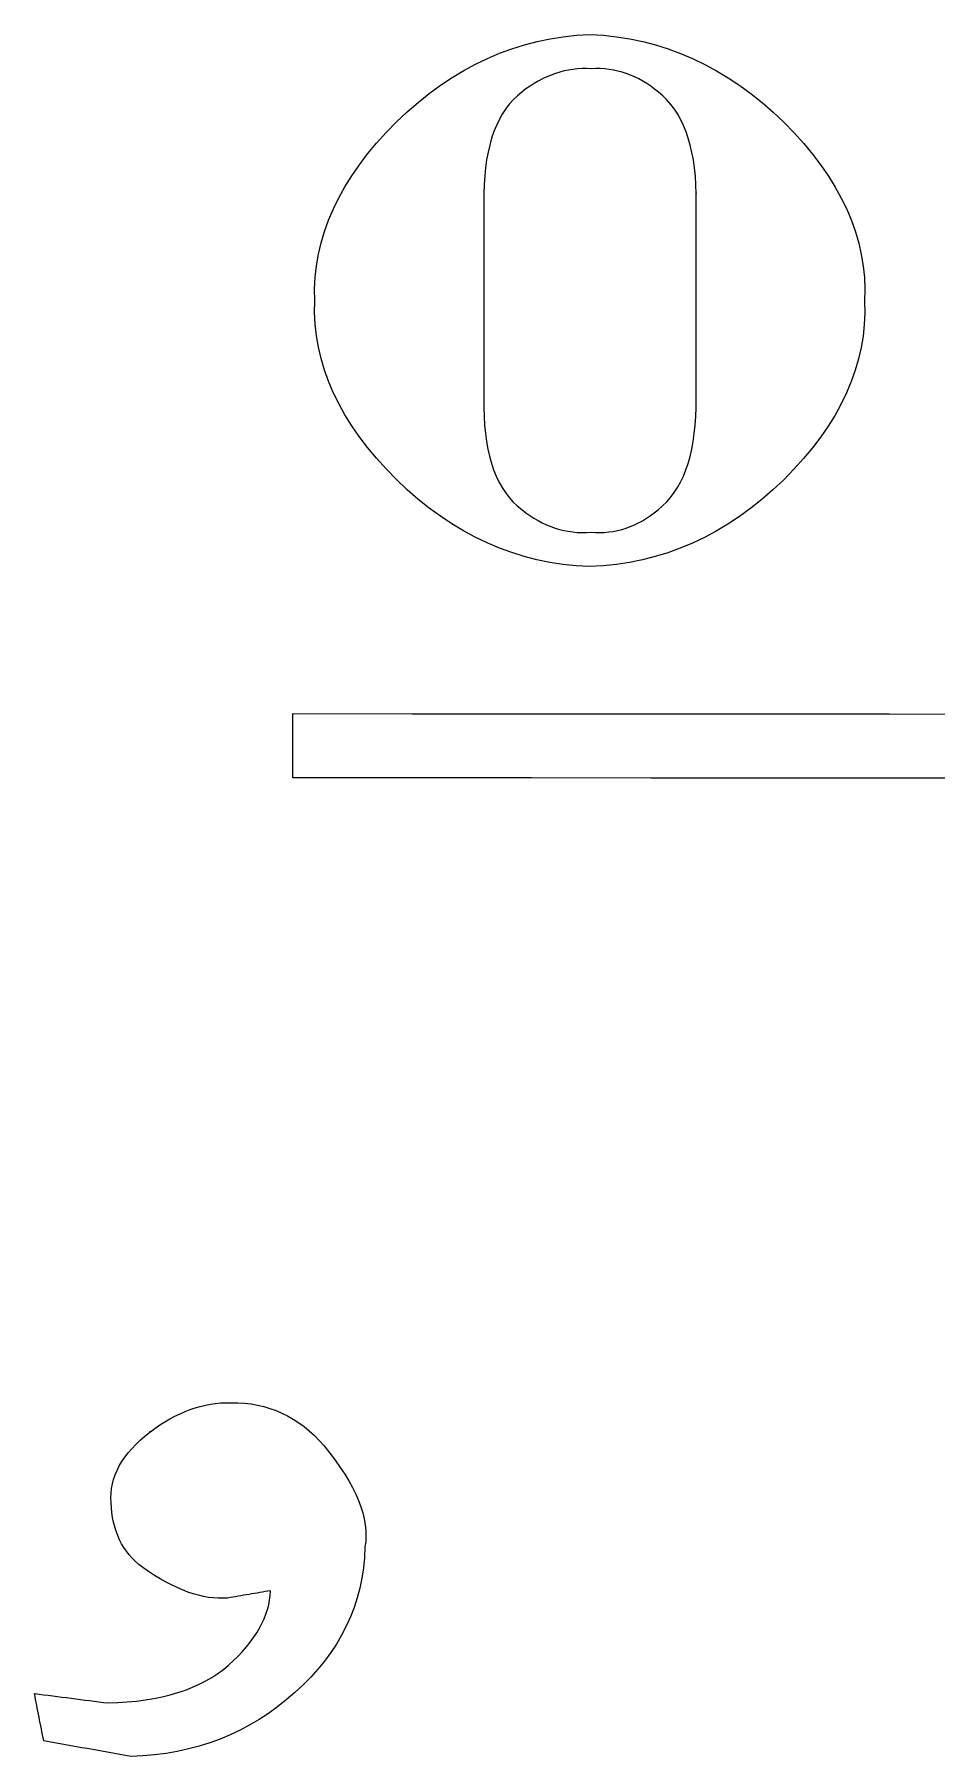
# Model space of a CAD drawing. Extents: x 23 to 503, y 214 to 344.
# Drawn here: x 455.7 to 475.39, y 213.65 to 251.22 of the extents above; entities that cross this region are included whole.
import ezdxf

# ---------------------------------------------------------------- set-up
doc = ezdxf.new("R2010")
doc.units = 0
doc.layers.add('Layer_1', color=7, linetype='CONTINUOUS')

msp = doc.modelspace()

# ---------------------------------------------------------------- linework, layer by layer
at = {"layer": 'Layer_1', "color": 1}
for points in [[(472.057024, 241.504811), (471.821595, 241.284783), (471.582242, 241.078314), (471.339023, 240.88541), (471.091909, 240.706066), (470.840872, 240.540286), (470.585913, 240.388069), (470.327059, 240.249419), (470.064282, 240.124338), (469.797553, 240.012824), (469.526902, 239.914879), (469.252328, 239.830506), (468.973803, 239.759702), (468.691327, 239.702473), (468.4049, 239.658816), (468.114521, 239.628734), (467.820163, 239.612224), (467.527104, 239.629129), (467.237911, 239.659595), (466.95264, 239.703621), (466.671265, 239.761209), (466.393784, 239.832357), (466.120226, 239.917069), (465.850591, 240.015341), (465.584879, 240.127178), (465.323089, 240.252577), (465.065223, 240.391541), (464.811308, 240.544068), (464.561315, 240.710161), (464.315302, 240.889821), (464.073212, 241.083047), (463.835101, 241.28984), (463.600941, 241.510202), (463.375671, 241.74198), (463.165557, 241.975378), (462.97057, 242.210395), (462.790766, 242.44703), (462.626117, 242.685282), (462.476681, 242.925148), (462.342399, 243.166632), (462.22333, 243.40973), (462.1195, 243.654442), (462.030882, 243.900765), (461.957476, 244.1487), (461.899339, 244.398247), (461.856441, 244.649405), (461.828783, 244.902169), (461.816365, 245.156544), (461.819188, 245.412525), (461.816365, 245.66849), (461.829348, 245.922828), (461.857288, 246.175541), (461.90058, 246.426629), (461.959085, 246.676093), (462.032745, 246.923933), (462.121617, 247.170152), (462.225644, 247.414745), (462.344855, 247.657722), (462.479221, 247.899075), (462.628742, 248.138812), (462.793447, 248.376928), (462.973279, 248.613428), (463.168294, 248.848307), (463.378409, 249.081572), (463.603679, 249.313223), (463.838459, 249.533314), (464.077106, 249.739963), (464.319648, 249.933169), (464.566056, 250.112931), (464.816303, 250.279253), (465.070444, 250.432133), (465.328423, 250.57157), (465.590269, 250.697568), (465.855925, 250.810124), (466.125447, 250.909243), (466.398808, 250.994923), (466.675978, 251.067164), (466.956987, 251.125965), (467.241805, 251.171332), (467.530462, 251.20326), (467.822901, 251.221745), (468.11788, 251.202865), (468.408794, 251.170575), (468.695673, 251.124867), (468.978516, 251.065738), (469.257352, 250.993185), (469.532123, 250.907206), (469.802887, 250.807799), (470.069644, 250.694958), (470.332393, 250.56868), (470.591134, 250.428963), (470.845868, 250.275807), (471.096622, 250.109203), (471.343369, 249.92915), (471.586165, 249.735648), (471.824953, 249.528691), (472.059762, 249.308276), (472.284947, 249.076371), (472.494836, 248.842866), (472.6894, 248.607763), (472.868667, 248.371061), (473.03261, 248.132755), (473.181257, 247.892849), (473.31455, 247.651341), (473.432519, 247.408229), (473.535135, 247.163511), (473.622426, 246.91719), (473.694365, 246.669261), (473.75095, 246.419726), (473.792183, 246.168582), (473.818148, 245.915829), (473.82859, 245.661468), (473.823792, 245.405495), (473.828025, 245.149522), (473.817019, 244.89517), (473.790772, 244.642442), (473.749144, 244.391338), (473.692192, 244.141856), (473.619971, 243.893998), (473.532454, 243.647764), (473.42964, 243.403157), (473.31153, 243.160172), (473.178124, 242.918813), (473.029421, 242.679076), (472.865422, 242.440968), (472.686126, 242.204486), (472.491534, 241.969629), (472.281645, 241.7364), (472.05646, 241.504797), (472.057024, 241.504811)], [(472.057024, 241.504811), (471.821595, 241.284783), (471.582242, 241.078314), (471.339023, 240.88541), (471.091909, 240.706066), (470.840872, 240.540286), (470.585913, 240.388069), (470.327059, 240.249419), (470.064282, 240.124338), (469.797553, 240.012824), (469.526902, 239.914879), (469.252328, 239.830506), (468.973803, 239.759702), (468.691327, 239.702473), (468.4049, 239.658816), (468.114521, 239.628734), (467.820163, 239.612224), (467.527104, 239.629129), (467.237911, 239.659595), (466.95264, 239.703621), (466.671265, 239.761209), (466.393784, 239.832357), (466.120226, 239.917069), (465.850591, 240.015341), (465.584879, 240.127178), (465.323089, 240.252577), (465.065223, 240.391541), (464.811308, 240.544068), (464.561315, 240.710161), (464.315302, 240.889821), (464.073212, 241.083047), (463.835101, 241.28984), (463.600941, 241.510202), (463.375671, 241.74198), (463.165557, 241.975378), (462.97057, 242.210395), (462.790766, 242.44703), (462.626117, 242.685282), (462.476681, 242.925148), (462.342399, 243.166632), (462.22333, 243.40973), (462.1195, 243.654442), (462.030882, 243.900765), (461.957476, 244.1487), (461.899339, 244.398247), (461.856441, 244.649405), (461.828783, 244.902169), (461.816365, 245.156544), (461.819188, 245.412525), (461.816365, 245.66849), (461.829348, 245.922828), (461.857288, 246.175541), (461.90058, 246.426629), (461.959085, 246.676093), (462.032745, 246.923933), (462.121617, 247.170152), (462.225644, 247.414745), (462.344855, 247.657722), (462.479221, 247.899075), (462.628742, 248.138812), (462.793447, 248.376928), (462.973279, 248.613428), (463.168294, 248.848307), (463.378409, 249.081572), (463.603679, 249.313223), (463.838459, 249.533314), (464.077106, 249.739963), (464.319648, 249.933169), (464.566056, 250.112931), (464.816303, 250.279253), (465.070444, 250.432133), (465.328423, 250.57157), (465.590269, 250.697568), (465.855925, 250.810124), (466.125447, 250.909243), (466.398808, 250.994923), (466.675978, 251.067164), (466.956987, 251.125965), (467.241805, 251.171332), (467.530462, 251.20326), (467.822901, 251.221745), (468.11788, 251.202865), (468.408794, 251.170575), (468.695673, 251.124867), (468.978516, 251.065738), (469.257352, 250.993185), (469.532123, 250.907206), (469.802887, 250.807799), (470.069644, 250.694958), (470.332393, 250.56868), (470.591134, 250.428963), (470.845868, 250.275807), (471.096622, 250.109203), (471.343369, 249.92915), (471.586165, 249.735648), (471.824953, 249.528691), (472.059762, 249.308276), (472.284947, 249.076371), (472.494836, 248.842866), (472.6894, 248.607763), (472.868667, 248.371061), (473.03261, 248.132755), (473.181257, 247.892849), (473.31455, 247.651341), (473.432519, 247.408229), (473.535135, 247.163511), (473.622426, 246.91719), (473.694365, 246.669261), (473.75095, 246.419726), (473.792183, 246.168582), (473.818148, 245.915829), (473.82859, 245.661468), (473.823792, 245.405495), (473.828025, 245.149522), (473.817019, 244.89517), (473.790772, 244.642442), (473.749144, 244.391338), (473.692192, 244.141856), (473.619971, 243.893998), (473.532454, 243.647764), (473.42964, 243.403157), (473.31153, 243.160172), (473.178124, 242.918813), (473.029421, 242.679076), (472.865422, 242.440968), (472.686126, 242.204486), (472.491534, 241.969629), (472.281645, 241.7364), (472.05646, 241.504797)], [(470.148497, 247.748696), (470.141441, 247.94394), (470.128459, 248.131609), (470.10955, 248.311701), (470.084714, 248.484215), (470.053952, 248.649149), (470.017235, 248.806499), (469.974591, 248.956266), (469.925964, 249.098449), (469.871383, 249.233047), (469.810874, 249.360055), (469.744383, 249.479477), (469.671964, 249.591305), (469.593591, 249.695544), (469.509235, 249.792188), (469.418952, 249.881238), (469.322714, 249.962693), (469.238245, 250.029991), (469.152873, 250.092583), (469.06657, 250.150466), (468.979306, 250.20364), (468.891112, 250.2521), (468.80193, 250.295845), (468.711816, 250.334873), (468.620687, 250.36918), (468.528569, 250.398768), (468.435464, 250.423632), (468.341343, 250.443783), (468.246178, 250.459192), (468.149996, 250.46986), (468.052771, 250.475815), (467.954501, 250.476944), (467.855159, 250.473416), (467.754377, 250.477057), (467.654414, 250.475928), (467.55527, 250.470114), (467.456972, 250.459559), (467.359492, 250.444291), (467.262831, 250.424281), (467.166988, 250.39953), (467.071992, 250.370061), (466.977815, 250.335864), (466.884456, 250.296945), (466.791943, 250.253305), (466.700249, 250.204944), (466.609374, 250.151863), (466.519345, 250.094064), (466.430134, 250.031549), (466.341742, 249.964321), (466.243642, 249.882996), (466.151722, 249.794062), (466.066011, 249.697525), (465.986481, 249.593382), (465.913131, 249.481639), (465.845962, 249.362293), (465.784946, 249.235349), (465.73011, 249.100806), (465.681427, 248.958664), (465.638896, 248.808929), (465.602546, 248.651595), (465.572292, 248.48667), (465.548303, 248.314154), (465.53024, 248.134048), (465.518387, 247.94635), (465.512743, 247.751064), (465.512743, 247.459444), (465.512743, 247.167826), (465.512743, 246.876206), (465.512743, 246.584586), (465.512743, 246.292968), (465.512743, 246.001348), (465.512743, 245.709728), (465.512743, 245.418108), (465.512743, 245.12649), (465.512743, 244.83487), (465.512743, 244.54325), (465.512743, 244.251632), (465.512743, 243.960012), (465.512743, 243.668392), (465.512743, 243.376775), (465.512743, 243.085154), (465.517258, 242.887935), (465.527983, 242.698422), (465.544916, 242.516612), (465.56834, 242.342509), (465.597946, 242.176117), (465.633816, 242.017431), (465.67598, 241.86646), (465.724438, 241.723198), (465.77916, 241.587652), (465.840205, 241.45982), (465.907487, 241.339706), (465.98109, 241.227308), (466.060959, 241.122632), (466.147122, 241.025674), (466.23955, 240.936441), (466.338271, 240.85493), (466.426042, 240.78762), (466.514716, 240.72517), (466.604294, 240.667571), (466.694802, 240.614832), (466.786214, 240.566945), (466.878529, 240.523911), (466.971747, 240.485732), (467.065868, 240.452405), (467.16092, 240.423929), (467.256876, 240.400307), (467.353735, 240.381539), (467.451496, 240.367597), (467.55019, 240.358509), (467.649786, 240.354276), (467.750285, 240.354841), (467.851688, 240.360316), (467.950437, 240.354728), (468.048284, 240.353881), (468.145199, 240.358001), (468.241182, 240.366976), (468.336207, 240.380805), (468.430243, 240.399488), (468.523348, 240.423025), (468.615466, 240.451406), (468.706567, 240.484635), (468.79668, 240.522712), (468.885778, 240.565638), (468.97386, 240.61341), (469.060897, 240.66603), (469.14689, 240.723496), (469.231839, 240.785805), (469.315715, 240.852963), (469.412574, 240.93435), (469.503421, 241.023476), (469.588229, 241.120337), (469.666997, 241.224935), (469.739782, 241.337265), (469.806528, 241.457325), (469.86729, 241.585109), (469.922042, 241.720621), (469.97081, 241.863855), (470.013594, 242.014807), (470.050368, 242.173478), (470.081187, 242.339865), (470.106022, 242.513965), (470.124931, 242.695775), (470.137913, 242.885293), (470.144969, 243.082518), (470.145195, 243.374136), (470.14542, 243.665753), (470.145646, 243.957371), (470.1459, 244.248988), (470.146126, 244.540605), (470.146352, 244.832223), (470.146578, 245.12384), (470.146803, 245.415455), (470.147029, 245.707072), (470.147255, 245.99869), (470.147481, 246.290307), (470.147735, 246.581924), (470.14796, 246.873542), (470.148186, 247.165159), (470.148412, 247.456777), (470.148638, 247.748394), (470.148638, 247.749523), (470.148638, 247.750652), (470.148638, 247.751781), (470.148638, 247.75291), (470.148638, 247.754038), (470.148638, 247.755167), (470.148638, 247.756296), (470.148638, 247.757425), (470.148638, 247.758554), (470.148638, 247.759683), (470.148638, 247.760812), (470.148638, 247.761941), (470.148638, 247.76307), (470.148638, 247.764198), (470.148638, 247.765327), (470.148638, 247.766456), (470.148638, 247.765327), (470.148638, 247.764198), (470.148638, 247.76307), (470.148638, 247.761941), (470.148638, 247.760812), (470.148638, 247.759683), (470.148638, 247.758554), (470.148638, 247.757425), (470.148638, 247.756296), (470.148638, 247.755167), (470.148638, 247.754038), (470.148638, 247.75291), (470.148638, 247.751781), (470.148638, 247.750652), (470.148638, 247.749523), (470.148638, 247.748394), (470.148638, 247.748394), (470.14861, 247.748394), (470.14861, 247.748394), (470.14861, 247.748394), (470.148581, 247.748394), (470.148581, 247.748394), (470.148581, 247.748394), (470.148581, 247.748394), (470.148553, 247.748394), (470.148553, 247.748394), (470.148553, 247.748394), (470.148525, 247.748394), (470.148525, 247.748394), (470.148525, 247.748394), (470.148497, 247.748394), (470.148497, 247.748696)], [(470.148497, 247.748696), (470.141441, 247.94394), (470.128459, 248.131609), (470.10955, 248.311701), (470.084714, 248.484215), (470.053952, 248.649149), (470.017235, 248.806499), (469.974591, 248.956266), (469.925964, 249.098449), (469.871383, 249.233047), (469.810874, 249.360055), (469.744383, 249.479477), (469.671964, 249.591305), (469.593591, 249.695544), (469.509235, 249.792188), (469.418952, 249.881238), (469.322714, 249.962693), (469.238245, 250.029991), (469.152873, 250.092583), (469.06657, 250.150466), (468.979306, 250.20364), (468.891112, 250.2521), (468.80193, 250.295845), (468.711816, 250.334873), (468.620687, 250.36918), (468.528569, 250.398768), (468.435464, 250.423632), (468.341343, 250.443783), (468.246178, 250.459192), (468.149996, 250.46986), (468.052771, 250.475815), (467.954501, 250.476944), (467.855159, 250.473416), (467.754377, 250.477057), (467.654414, 250.475928), (467.55527, 250.470114), (467.456972, 250.459559), (467.359492, 250.444291), (467.262831, 250.424281), (467.166988, 250.39953), (467.071992, 250.370061), (466.977815, 250.335864), (466.884456, 250.296945), (466.791943, 250.253305), (466.700249, 250.204944), (466.609374, 250.151863), (466.519345, 250.094064), (466.430134, 250.031549), (466.341742, 249.964321), (466.243642, 249.882996), (466.151722, 249.794062), (466.066011, 249.697525), (465.986481, 249.593382), (465.913131, 249.481639), (465.845962, 249.362293), (465.784946, 249.235349), (465.73011, 249.100806), (465.681427, 248.958664), (465.638896, 248.808929), (465.602546, 248.651595), (465.572292, 248.48667), (465.548303, 248.314154), (465.53024, 248.134048), (465.518387, 247.94635), (465.512743, 247.751064), (465.512743, 247.459444), (465.512743, 247.167826), (465.512743, 246.876206), (465.512743, 246.584586), (465.512743, 246.292968), (465.512743, 246.001348), (465.512743, 245.709728), (465.512743, 245.418108), (465.512743, 245.12649), (465.512743, 244.83487), (465.512743, 244.54325), (465.512743, 244.251632), (465.512743, 243.960012), (465.512743, 243.668392), (465.512743, 243.376775), (465.512743, 243.085154), (465.517258, 242.887935), (465.527983, 242.698422), (465.544916, 242.516612), (465.56834, 242.342509), (465.597946, 242.176117), (465.633816, 242.017431), (465.67598, 241.86646), (465.724438, 241.723198), (465.77916, 241.587652), (465.840205, 241.45982), (465.907487, 241.339706), (465.98109, 241.227308), (466.060959, 241.122632), (466.147122, 241.025674), (466.23955, 240.936441), (466.338271, 240.85493), (466.426042, 240.78762), (466.514716, 240.72517), (466.604294, 240.667571), (466.694802, 240.614832), (466.786214, 240.566945), (466.878529, 240.523911), (466.971747, 240.485732), (467.065868, 240.452405), (467.16092, 240.423929), (467.256876, 240.400307), (467.353735, 240.381539), (467.451496, 240.367597), (467.55019, 240.358509), (467.649786, 240.354276), (467.750285, 240.354841), (467.851688, 240.360316), (467.950437, 240.354728), (468.048284, 240.353881), (468.145199, 240.358001), (468.241182, 240.366976), (468.336207, 240.380805), (468.430243, 240.399488), (468.523348, 240.423025), (468.615466, 240.451406), (468.706567, 240.484635), (468.79668, 240.522712), (468.885778, 240.565638), (468.97386, 240.61341), (469.060897, 240.66603), (469.14689, 240.723496), (469.231839, 240.785805), (469.315715, 240.852963), (469.412574, 240.93435), (469.503421, 241.023476), (469.588229, 241.120337), (469.666997, 241.224935), (469.739782, 241.337265), (469.806528, 241.457325), (469.86729, 241.585109), (469.922042, 241.720621), (469.97081, 241.863855), (470.013594, 242.014807), (470.050368, 242.173478), (470.081187, 242.339865), (470.106022, 242.513965), (470.124931, 242.695775), (470.137913, 242.885293), (470.144969, 243.082518), (470.145195, 243.374136), (470.14542, 243.665753), (470.145646, 243.957371), (470.1459, 244.248988), (470.146126, 244.540605), (470.146352, 244.832223), (470.146578, 245.12384), (470.146803, 245.415455), (470.147029, 245.707072), (470.147255, 245.99869), (470.147481, 246.290307), (470.147735, 246.581924), (470.14796, 246.873542), (470.148186, 247.165159), (470.148412, 247.456777), (470.148638, 247.748394), (470.148638, 247.749523), (470.148638, 247.750652), (470.148638, 247.751781), (470.148638, 247.75291), (470.148638, 247.754038), (470.148638, 247.755167), (470.148638, 247.756296), (470.148638, 247.757425), (470.148638, 247.758554), (470.148638, 247.759683), (470.148638, 247.760812), (470.148638, 247.761941), (470.148638, 247.76307), (470.148638, 247.764198), (470.148638, 247.765327), (470.148638, 247.766456), (470.148638, 247.765327), (470.148638, 247.764198), (470.148638, 247.76307), (470.148638, 247.761941), (470.148638, 247.760812), (470.148638, 247.759683), (470.148638, 247.758554), (470.148638, 247.757425), (470.148638, 247.756296), (470.148638, 247.755167), (470.148638, 247.754038), (470.148638, 247.75291), (470.148638, 247.751781), (470.148638, 247.750652), (470.148638, 247.749523), (470.148638, 247.748394), (470.148638, 247.748394), (470.14861, 247.748394), (470.14861, 247.748394), (470.14861, 247.748394), (470.148581, 247.748394), (470.148581, 247.748394), (470.148581, 247.748394), (470.148581, 247.748394), (470.148553, 247.748394), (470.148553, 247.748394), (470.148553, 247.748394), (470.148525, 247.748394), (470.148525, 247.748394), (470.148525, 247.748394), (470.148497, 247.748394), (470.148497, 247.748696)], [(476.971191, 234.994619), (474.366364, 234.99603), (471.761566, 234.997442), (469.15674, 234.998853), (466.551913, 235.000264), (463.947087, 235.001675), (461.34226, 235.003086), (461.34226, 235.090643), (461.34226, 235.178199), (461.34226, 235.265759), (461.34226, 235.353315), (461.34226, 235.440872), (461.34226, 235.528429), (461.34226, 235.615985), (461.34226, 235.703542), (461.34226, 235.791101), (461.34226, 235.878658), (461.34226, 235.966214), (461.34226, 236.053771), (461.34226, 236.141328), (461.34226, 236.228887), (461.34226, 236.316444), (461.34226, 236.404), (463.947087, 236.402589), (466.551913, 236.401178), (469.15674, 236.399767), (471.761566, 236.398356), (474.366364, 236.396945), (476.971191, 236.395534)], [(476.971191, 234.994619), (474.366364, 234.99603), (471.761566, 234.997442), (469.15674, 234.998853), (466.551913, 235.000264), (463.947087, 235.001675), (461.34226, 235.003086), (461.34226, 235.090643), (461.34226, 235.178199), (461.34226, 235.265759), (461.34226, 235.353315), (461.34226, 235.440872), (461.34226, 235.528429), (461.34226, 235.615985), (461.34226, 235.703542), (461.34226, 235.791101), (461.34226, 235.878658), (461.34226, 235.966214), (461.34226, 236.053771), (461.34226, 236.141328), (461.34226, 236.228887), (461.34226, 236.316444), (461.34226, 236.404), (463.947087, 236.402589), (466.551913, 236.401178), (469.15674, 236.399767), (471.761566, 236.398356), (474.366364, 236.396945), (476.971191, 236.395534)], [(458.220516, 220.729079), (458.329736, 220.809337), (458.439125, 220.884231), (458.548684, 220.953762), (458.658412, 221.017928), (458.768281, 221.076732), (458.878347, 221.130173), (458.988555, 221.178253), (459.098932, 221.22097), (459.209479, 221.258325), (459.320194, 221.29032), (459.43108, 221.316962), (459.542106, 221.338242), (459.65333, 221.354159), (459.764694, 221.364714), (459.876229, 221.369907), (459.987932, 221.369743), (460.137877, 221.368614), (460.284774, 221.359809), (460.428622, 221.343327), (460.569423, 221.319141), (460.707176, 221.287267), (460.841908, 221.247705), (460.973593, 221.200449), (461.102258, 221.145501), (461.227932, 221.082862), (461.350558, 221.012526), (461.47022, 220.934494), (461.586834, 220.848764), (461.700485, 220.755337), (461.811116, 220.654211), (461.918784, 220.545383), (462.02346, 220.428857), (462.150375, 220.269884), (462.267864, 220.113773), (462.375899, 219.960526), (462.474451, 219.810141), (462.563577, 219.662623), (462.643192, 219.51797), (462.713352, 219.376185), (462.774002, 219.237269), (462.82514, 219.101224), (462.86674, 218.968049), (462.898829, 218.837747), (462.921406, 218.710318), (462.934389, 218.585765), (462.937775, 218.464085), (462.931566, 218.345283), (462.915762, 218.229358), (462.904191, 217.996829), (462.881331, 217.768777), (462.847267, 217.545203), (462.80197, 217.326106), (462.745413, 217.111484), (462.677623, 216.901341), (462.598572, 216.695678), (462.50829, 216.49449), (462.406746, 216.297781), (462.29397, 216.105551), (462.169933, 215.9178), (462.034664, 215.734527), (461.888163, 215.555731), (461.7304, 215.381417), (461.561406, 215.211581), (461.38115, 215.046224), (461.194827, 214.885188), (461.003594, 214.733999), (460.807477, 214.592656), (460.606422, 214.461158), (460.400428, 214.3395), (460.189467, 214.227684), (459.973539, 214.125708), (459.752644, 214.033571), (459.526725, 213.951275), (459.29581, 213.878812), (459.059844, 213.816187), (458.818827, 213.763394), (458.572757, 213.720434), (458.321608, 213.68731), (458.06535, 213.664027), (457.803984, 213.650565), (457.68514, 213.672098), (457.566296, 213.693632), (457.447452, 213.715165), (457.328609, 213.736699), (457.209765, 213.758232), (457.090921, 213.779766), (456.972077, 213.8013), (456.853262, 213.822833), (456.734418, 213.844367), (456.615574, 213.8659), (456.49673, 213.887434), (456.377887, 213.908967), (456.259043, 213.930501), (456.140199, 213.952034), (456.021355, 213.973568), (455.902512, 213.995102), (455.889812, 214.059575), (455.877112, 214.124052), (455.864412, 214.188525), (455.851712, 214.253002), (455.839012, 214.317476), (455.826312, 214.381952), (455.813612, 214.446426), (455.800912, 214.510899), (455.788212, 214.575376), (455.775512, 214.63985), (455.762812, 214.704326), (455.750112, 214.7688), (455.737412, 214.833276), (455.724712, 214.89775), (455.712012, 214.962226), (455.699312, 215.0267), (455.799642, 215.013746), (455.899943, 215.000792), (456.000273, 214.987838), (456.100603, 214.974884), (456.200905, 214.96193), (456.301235, 214.948976), (456.401565, 214.936022), (456.501895, 214.923068), (456.602197, 214.910114), (456.702527, 214.89716), (456.802857, 214.884206), (456.903159, 214.871252), (457.003489, 214.858298), (457.103819, 214.845344), (457.20412, 214.83239), (457.30445, 214.819436), (457.51877, 214.827931), (457.726457, 214.842155), (457.927541, 214.86208), (458.12202, 214.887734), (458.309867, 214.91912), (458.49111, 214.956229), (458.665721, 214.999068), (458.833756, 215.047635), (458.995131, 215.101932), (459.14993, 215.161958), (459.298096, 215.227716), (459.439631, 215.299208), (459.57459, 215.376435), (459.702888, 215.459397), (459.82461, 215.548097), (459.9397, 215.642534), (460.047481, 215.742754), (460.148545, 215.843166), (460.242892, 215.943767), (460.330522, 216.044557), (460.411407, 216.145533), (460.485518, 216.246696), (460.552913, 216.348042), (460.613506, 216.449566), (460.667326, 216.551273), (460.714372, 216.653155), (460.754589, 216.755212), (460.788032, 216.857445), (460.814561, 216.959849), (460.834317, 217.062425), (460.847299, 217.165168), (460.853508, 217.268078), (460.794862, 217.258087), (460.736216, 217.248097), (460.67757, 217.238106), (460.618925, 217.228115), (460.560251, 217.218125), (460.501605, 217.208134), (460.442959, 217.198143), (460.384313, 217.188153), (460.325668, 217.178162), (460.267022, 217.168171), (460.208376, 217.158181), (460.14973, 217.14819), (460.091056, 217.138199), (460.03241, 217.128209), (459.973765, 217.118218), (459.915119, 217.108227), (459.814196, 217.102893), (459.711242, 217.10374), (459.606255, 217.110908), (459.499236, 217.124314), (459.390214, 217.143985), (459.279188, 217.169921), (459.166214, 217.202114), (459.051265, 217.240572), (458.934368, 217.285302), (458.815553, 217.336305), (458.694818, 217.393585), (458.572193, 217.45715), (458.447676, 217.526997), (458.321325, 217.603135), (458.193084, 217.685564), (458.063036, 217.774291), (457.982207, 217.838878), (457.90643, 217.906696), (457.835706, 217.97774), (457.770004, 218.052009), (457.709355, 218.129505), (457.653757, 218.210223), (457.603211, 218.294162), (457.557688, 218.38132), (457.517218, 218.471694), (457.481771, 218.565284), (457.451404, 218.662083), (457.426004, 218.762097), (457.405684, 218.86532), (457.390444, 218.971749), (457.380284, 219.081384), (457.375204, 219.194222), (457.370406, 219.296894), (457.373228, 219.398675), (457.383952, 219.499555), (457.402297, 219.599538), (457.428261, 219.698621), (457.461959, 219.796803), (457.503332, 219.894082), (457.552411, 219.990458), (457.609166, 220.085931), (457.673625, 220.180498), (457.745761, 220.274157), (457.825602, 220.366909), (457.913119, 220.45875), (458.008341, 220.549682), (458.111239, 220.639699), (458.221814, 220.728805), (458.22204, 220.730216), (458.222265, 220.731628), (458.222491, 220.733039), (458.222745, 220.73445), (458.222971, 220.735861), (458.223197, 220.737272), (458.223422, 220.738683), (458.223648, 220.740094), (458.223874, 220.741505), (458.2241, 220.742916), (458.224326, 220.744328), (458.22458, 220.745739), (458.224805, 220.74715), (458.225031, 220.748561), (458.225257, 220.749972), (458.225483, 220.751383), (458.225257, 220.749972), (458.225031, 220.748561), (458.224805, 220.74715), (458.22458, 220.745739), (458.224326, 220.744328), (458.2241, 220.742916), (458.223874, 220.741505), (458.223648, 220.740094), (458.223422, 220.738683), (458.223197, 220.737272), (458.222971, 220.735861), (458.222745, 220.73445), (458.222491, 220.733039), (458.222265, 220.731628), (458.22204, 220.730216), (458.220516, 220.729079), (458.329736, 220.809337), (458.439125, 220.884231), (458.548684, 220.953762), (458.658412, 221.017928), (458.768281, 221.076732), (458.878347, 221.130173), (458.988555, 221.178253), (459.098932, 221.22097), (459.209479, 221.258325), (459.320194, 221.29032), (459.43108, 221.316962), (459.542106, 221.338242), (459.65333, 221.354159), (459.764694, 221.364714), (459.876229, 221.369907), (459.987932, 221.369743), (460.137877, 221.368614), (460.284774, 221.359809), (460.428622, 221.343327), (460.569423, 221.319141), (460.707176, 221.287267), (460.841908, 221.247705), (460.973593, 221.200449), (461.102258, 221.145501), (461.227932, 221.082862), (461.350558, 221.012526), (461.47022, 220.934494), (461.586834, 220.848764), (461.700485, 220.755337), (461.811116, 220.654211), (461.918784, 220.545383), (462.02346, 220.428857), (462.150375, 220.269884), (462.267864, 220.113773), (462.375899, 219.960526), (462.474451, 219.810141), (462.563577, 219.662623), (462.643192, 219.51797), (462.713352, 219.376185), (462.774002, 219.237269), (462.82514, 219.101224), (462.86674, 218.968049), (462.898829, 218.837747), (462.921406, 218.710318), (462.934389, 218.585765), (462.937775, 218.464085), (462.931566, 218.345283), (462.915762, 218.229358), (462.904191, 217.996829), (462.881331, 217.768777), (462.847267, 217.545203), (462.80197, 217.326106), (462.745413, 217.111484), (462.677623, 216.901341), (462.598572, 216.695678), (462.50829, 216.49449), (462.406746, 216.297781), (462.29397, 216.105551), (462.169933, 215.9178), (462.034664, 215.734527), (461.888163, 215.555731), (461.7304, 215.381417), (461.561406, 215.211581), (461.38115, 215.046224), (461.194827, 214.885188), (461.003594, 214.733999), (460.807477, 214.592656), (460.606422, 214.461158), (460.400428, 214.3395), (460.189467, 214.227684), (459.973539, 214.125708), (459.752644, 214.033571), (459.526725, 213.951275), (459.29581, 213.878812), (459.059844, 213.816187), (458.818827, 213.763394), (458.572757, 213.720434), (458.321608, 213.68731), (458.06535, 213.664027), (457.803984, 213.650565), (457.68514, 213.672098), (457.566296, 213.693632), (457.447452, 213.715165), (457.328609, 213.736699), (457.209765, 213.758232), (457.090921, 213.779766), (456.972077, 213.8013), (456.853262, 213.822833), (456.734418, 213.844367), (456.615574, 213.8659), (456.49673, 213.887434), (456.377887, 213.908967), (456.259043, 213.930501), (456.140199, 213.952034), (456.021355, 213.973568), (455.902512, 213.995102), (455.889812, 214.059575), (455.877112, 214.124052), (455.864412, 214.188525), (455.851712, 214.253002), (455.839012, 214.317476), (455.826312, 214.381952), (455.813612, 214.446426), (455.800912, 214.510899), (455.788212, 214.575376), (455.775512, 214.63985), (455.762812, 214.704326), (455.750112, 214.7688), (455.737412, 214.833276), (455.724712, 214.89775), (455.712012, 214.962226), (455.699312, 215.0267), (455.799642, 215.013746), (455.899943, 215.000792), (456.000273, 214.987838), (456.100603, 214.974884), (456.200905, 214.96193), (456.301235, 214.948976), (456.401565, 214.936022), (456.501895, 214.923068), (456.602197, 214.910114), (456.702527, 214.89716), (456.802857, 214.884206), (456.903159, 214.871252), (457.003489, 214.858298), (457.103819, 214.845344), (457.20412, 214.83239), (457.30445, 214.819436), (457.51877, 214.827931), (457.726457, 214.842155), (457.927541, 214.86208), (458.12202, 214.887734), (458.309867, 214.91912), (458.49111, 214.956229), (458.665721, 214.999068), (458.833756, 215.047635), (458.995131, 215.101932), (459.14993, 215.161958), (459.298096, 215.227716), (459.439631, 215.299208), (459.57459, 215.376435), (459.702888, 215.459397), (459.82461, 215.548097), (459.9397, 215.642534), (460.047481, 215.742754), (460.148545, 215.843166), (460.242892, 215.943767), (460.330522, 216.044557), (460.411407, 216.145533), (460.485518, 216.246696), (460.552913, 216.348042), (460.613506, 216.449566), (460.667326, 216.551273), (460.714372, 216.653155), (460.754589, 216.755212), (460.788032, 216.857445), (460.814561, 216.959849), (460.834317, 217.062425), (460.847299, 217.165168), (460.853508, 217.268078), (460.794862, 217.258087), (460.736216, 217.248097), (460.67757, 217.238106), (460.618925, 217.228115), (460.560251, 217.218125), (460.501605, 217.208134), (460.442959, 217.198143), (460.384313, 217.188153), (460.325668, 217.178162), (460.267022, 217.168171), (460.208376, 217.158181), (460.14973, 217.14819), (460.091056, 217.138199), (460.03241, 217.128209), (459.973765, 217.118218), (459.915119, 217.108227), (459.814196, 217.102893), (459.711242, 217.10374), (459.606255, 217.110908), (459.499236, 217.124314), (459.390214, 217.143985), (459.279188, 217.169921), (459.166214, 217.202114), (459.051265, 217.240572), (458.934368, 217.285302), (458.815553, 217.336305), (458.694818, 217.393585), (458.572193, 217.45715), (458.447676, 217.526997), (458.321325, 217.603135), (458.193084, 217.685564), (458.063036, 217.774291), (457.982207, 217.838878), (457.90643, 217.906696), (457.835706, 217.97774), (457.770004, 218.052009), (457.709355, 218.129505), (457.653757, 218.210223), (457.603211, 218.294162), (457.557688, 218.38132), (457.517218, 218.471694), (457.481771, 218.565284), (457.451404, 218.662083), (457.426004, 218.762097), (457.405684, 218.86532), (457.390444, 218.971749), (457.380284, 219.081384), (457.375204, 219.194222), (457.370406, 219.296894), (457.373228, 219.398675), (457.383952, 219.499555), (457.402297, 219.599538), (457.428261, 219.698621), (457.461959, 219.796803), (457.503332, 219.894082), (457.552411, 219.990458), (457.609166, 220.085931), (457.673625, 220.180498), (457.745761, 220.274157), (457.825602, 220.366909), (457.913119, 220.45875), (458.008341, 220.549682), (458.111239, 220.639699), (458.221814, 220.728805), (458.22204, 220.730216), (458.222265, 220.731628), (458.222491, 220.733039), (458.222745, 220.73445), (458.222971, 220.735861), (458.223197, 220.737272), (458.223422, 220.738683), (458.223648, 220.740094), (458.223874, 220.741505), (458.2241, 220.742916), (458.224326, 220.744328), (458.22458, 220.745739), (458.224805, 220.74715), (458.225031, 220.748561), (458.225257, 220.749972), (458.225483, 220.751383), (458.225257, 220.749972), (458.225031, 220.748561), (458.224805, 220.74715), (458.22458, 220.745739), (458.224326, 220.744328), (458.2241, 220.742916), (458.223874, 220.741505), (458.223648, 220.740094), (458.223422, 220.738683), (458.223197, 220.737272), (458.222971, 220.735861), (458.222745, 220.73445), (458.222491, 220.733039), (458.222265, 220.731628), (458.22204, 220.730216), (458.221814, 220.728805)]]:
    msp.add_lwpolyline(points, dxfattribs=at)

doc.saveas('drawing.dxf')
